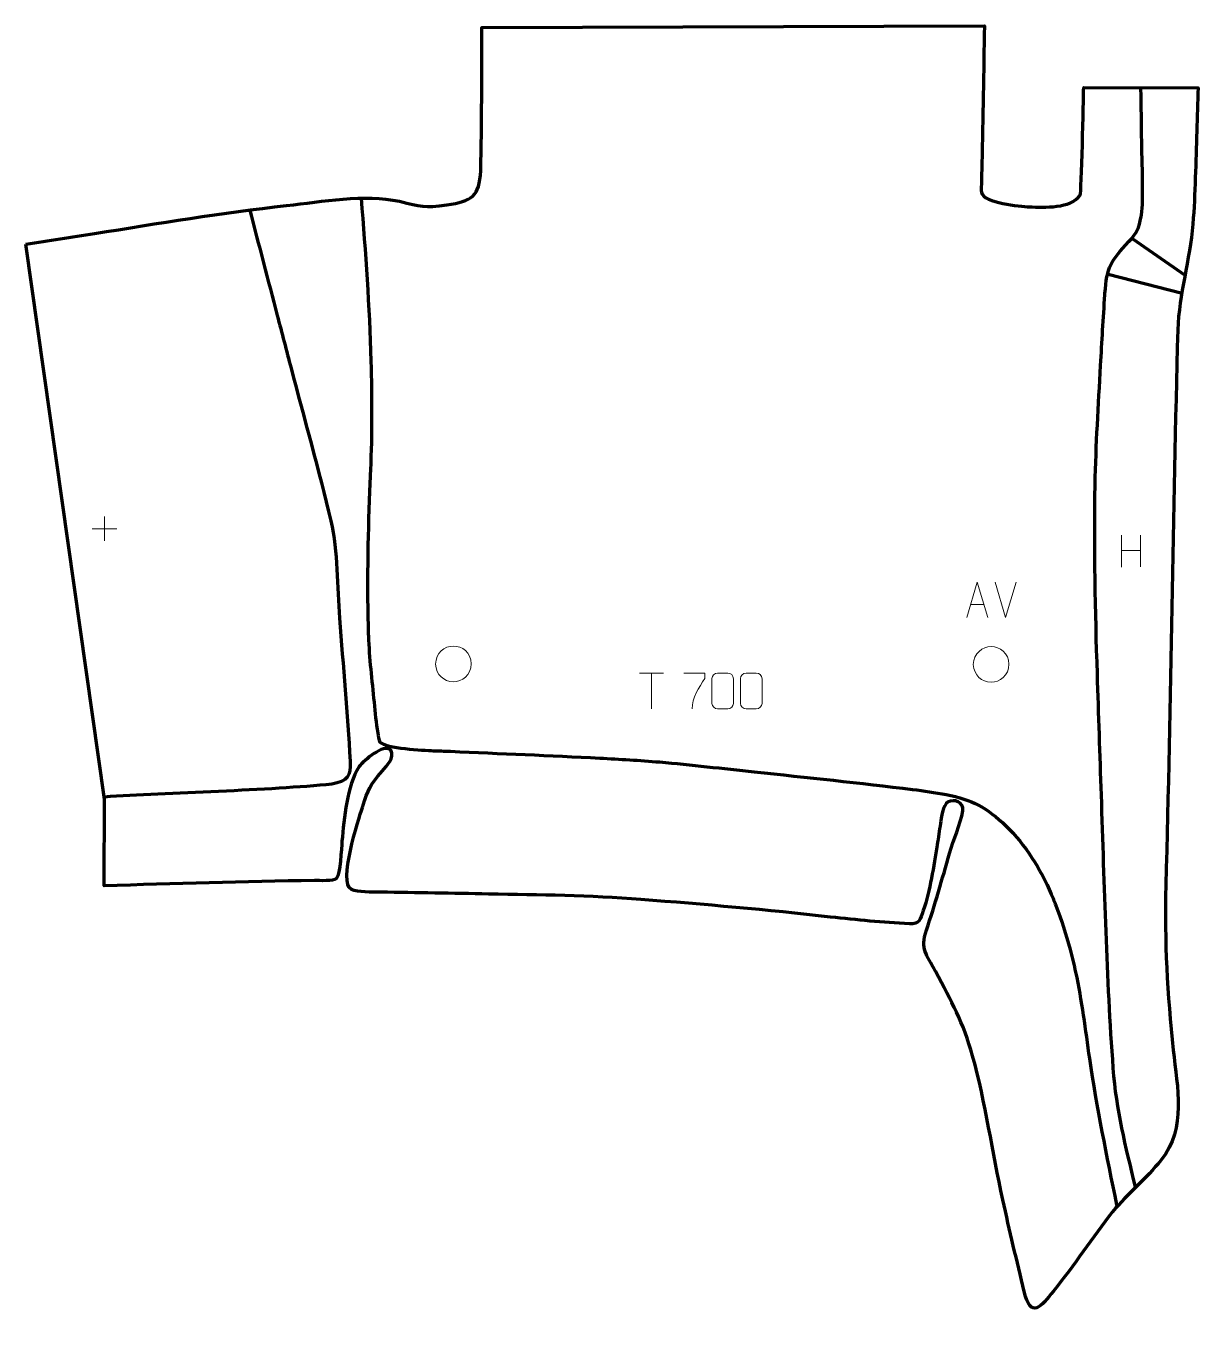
# Model space of a CAD drawing. Header units: millimetres. Extents: x 957 to 1779, y -31 to 877.
import ezdxf

# ---------------------------------------------------------------- set-up
doc = ezdxf.new("R2010")
doc.units = ezdxf.units.MM
doc.header["$MEASUREMENT"] = 0
doc.layers.add('layer 2', color=7, linetype='Continuous')
doc.layers.add('layer 3', color=7, linetype='Continuous')

msp = doc.modelspace()

# ---------------------------------------------------------------- linework, layer by layer
at = {"layer": 'layer 2', "color": 142, "lineweight": 158}
for points, knots in [([(1735.4531, 62.5935), (1728.5155, 91.4465), (1722.0923, 115.9628), (1719.9038, 145.8831), (1719.9038, 145.8831), (1715.221, 209.9097), (1713.7597, 273.532), (1711.5785, 337.644), (1711.5785, 337.644), (1710.6104, 365.952), (1709.6519, 394.2601), (1708.739, 422.5698), (1708.739, 422.5698), (1707.3157, 466.8601), (1706.3366, 511.1095), (1707.1515, 555.4243), (1707.1515, 555.4243), (1707.695, 583.3606), (1709.5106, 611.2623), (1711.0333, 639.1576), (1711.0333, 639.1576), (1711.9279, 655.6783), (1712.8878, 672.1912), (1714.0091, 688.6984), (1714.0091, 688.6984), (1714.0091, 688.6984), (1714.074, 689.6498), (1714.074, 689.6498), (1714.074, 689.6498), (1715.3649, 708.2578), (1718.2142, 712.6494), (1730.8088, 726.0141), (1730.8088, 726.0141), (1736.682, 732.2259), (1737.794, 735.2372), (1739.4557, 743.568), (1739.4557, 743.568), (1739.4557, 743.568), (1739.6327, 744.5952), (1739.6327, 744.5952), (1739.6327, 744.5952), (1740.6599, 751.2081), (1740.4971, 758.113), (1740.473, 764.7937), (1740.473, 764.7937), (1740.4474, 775.148), (1740.0301, 785.744), (1739.8713, 796.1464), (1739.8713, 796.1464), (1739.6829, 808.4919), (1739.4946, 820.8375), (1739.3062, 833.183), (1739.3062, 833.183), (1739.3062, 833.183), (1739.2917, 834.1327), (1739.2917, 834.1327)], [0, 0, 0, 0, 0.06666667, 0.06666667, 0.06666667, 0.06666667, 0.13333333, 0.13333333, 0.13333333, 0.13333333, 0.2, 0.2, 0.2, 0.2, 0.26666667, 0.26666667, 0.26666667, 0.26666667, 0.33333333, 0.33333333, 0.33333333, 0.33333333, 0.4, 0.4, 0.4, 0.4, 0.46666667, 0.46666667, 0.46666667, 0.46666667, 0.53333333, 0.53333333, 0.53333333, 0.53333333, 0.6, 0.6, 0.6, 0.6, 0.66666667, 0.66666667, 0.66666667, 0.66666667, 0.73333333, 0.73333333, 0.73333333, 0.73333333, 0.8, 0.8, 0.8, 0.8, 0.86666667, 0.86666667, 0.86666667, 0.86666667, 1, 1, 1, 1]), ([(1192.2004, 756.5066), (1195.2537, 718.3953), (1197.9992, 680.4219), (1199.0455, 642.1891), (1199.0455, 642.1891), (1199.7315, 616.718), (1199.8387, 591.3312), (1198.7351, 565.8685), (1198.7351, 565.8685), (1198.7351, 565.8685), (1198.693, 564.9124), (1198.693, 564.9124), (1198.693, 564.9124), (1198.4685, 560.13), (1198.2526, 555.3502), (1198.0742, 550.5658), (1198.0742, 550.5658), (1196.8769, 517.0889), (1196.1643, 483.6928), (1197.2309, 450.1992), (1197.2309, 450.1992), (1197.2309, 450.1992), (1197.262, 449.2417), (1197.262, 449.2417), (1197.262, 449.2417), (1197.8048, 433.7003), (1199.7654, 418.1888), (1201.2402, 402.7132), (1201.2402, 402.7132), (1201.9208, 395.4543), (1202.7346, 388.2853), (1203.8204, 381.0741), (1203.8204, 381.0741), (1204.0501, 379.638), (1204.5963, 375.8917), (1205.4112, 374.7165), (1205.4112, 374.7165), (1209.436, 370.2768), (1235.9292, 369.0102), (1242.7897, 368.7214), (1242.7897, 368.7214), (1242.7897, 368.7214), (1243.368, 368.6997), (1243.368, 368.6997), (1243.368, 368.6997), (1246.8764, 368.5737), (1250.3839, 368.463), (1253.892, 368.3227), (1253.892, 368.3227), (1253.892, 368.3227), (1254.8251, 368.282), (1254.8251, 368.282), (1254.8251, 368.282), (1289.7716, 366.7204), (1324.7235, 365.3353), (1359.6591, 363.5297), (1359.6591, 363.5297), (1373.6348, 362.8038), (1387.5843, 361.9274), (1401.5334, 360.7921), (1401.5334, 360.7921), (1423.7127, 358.9635), (1445.811, 356.1689), (1467.9438, 353.8535), (1467.9438, 353.8535), (1505.0243, 350.0169), (1542.0902, 346.1509), (1579.0831, 341.5262), (1579.0831, 341.5262), (1587.0104, 340.5318), (1594.8334, 339.3932), (1602.6893, 337.9259), (1602.6893, 337.9259), (1620.8939, 334.4438), (1631.1931, 328.7157), (1644.5831, 315.9605), (1644.5831, 315.9605), (1658.1793, 302.7532), (1668.9764, 285.4978), (1676.3857, 268.1134), (1676.3857, 268.1134), (1677.4879, 265.4768), (1678.5383, 262.8244), (1679.5777, 260.1626), (1679.5777, 260.1626), (1683.4861, 249.9922), (1686.6793, 239.695), (1689.5679, 229.1955), (1689.5679, 229.1955), (1689.5679, 229.1955), (1689.8219, 228.2635), (1689.8219, 228.2635), (1689.8219, 228.2635), (1691.1659, 223.2872), (1692.3539, 218.3241), (1693.4398, 213.2854), (1693.4398, 213.2854), (1697.7004, 193.3208), (1700.2204, 172.8976), (1703.1759, 152.7022), (1703.1759, 152.7022), (1708.2362, 118.2109), (1715.1625, 84.1379), (1722.2417, 50.019), (1722.2417, 50.019), (1722.2417, 50.019), (1722.4363, 49.0818), (1722.4363, 49.0818)], [0, 0, 0, 0, 0.03571429, 0.03571429, 0.03571429, 0.03571429, 0.07142857, 0.07142857, 0.07142857, 0.07142857, 0.10714286, 0.10714286, 0.10714286, 0.10714286, 0.14285714, 0.14285714, 0.14285714, 0.14285714, 0.17857143, 0.17857143, 0.17857143, 0.17857143, 0.21428571, 0.21428571, 0.21428571, 0.21428571, 0.25, 0.25, 0.25, 0.25, 0.28571429, 0.28571429, 0.28571429, 0.28571429, 0.32142857, 0.32142857, 0.32142857, 0.32142857, 0.35714286, 0.35714286, 0.35714286, 0.35714286, 0.39285714, 0.39285714, 0.39285714, 0.39285714, 0.42857143, 0.42857143, 0.42857143, 0.42857143, 0.46428571, 0.46428571, 0.46428571, 0.46428571, 0.5, 0.5, 0.5, 0.5, 0.53571429, 0.53571429, 0.53571429, 0.53571429, 0.57142857, 0.57142857, 0.57142857, 0.57142857, 0.60714286, 0.60714286, 0.60714286, 0.60714286, 0.64285714, 0.64285714, 0.64285714, 0.64285714, 0.67857143, 0.67857143, 0.67857143, 0.67857143, 0.71428571, 0.71428571, 0.71428571, 0.71428571, 0.75, 0.75, 0.75, 0.75, 0.78571429, 0.78571429, 0.78571429, 0.78571429, 0.82142857, 0.82142857, 0.82142857, 0.82142857, 0.85714286, 0.85714286, 0.85714286, 0.85714286, 0.89285714, 0.89285714, 0.89285714, 0.89285714, 0.92857143, 0.92857143, 0.92857143, 0.92857143, 1, 1, 1, 1]), ([(1114.0032, 748.1818), (1120.4468, 723.5192), (1126.8904, 698.8565), (1133.3341, 674.1939), (1133.3341, 674.1939), (1136.5559, 661.8626), (1139.7777, 649.5313), (1142.9995, 637.1998), (1142.9995, 637.1998), (1152.3467, 601.5217), (1162.462, 565.8064), (1171.0091, 529.9503), (1171.0091, 529.9503), (1175.8829, 508.5497), (1175.3554, 483.789), (1176.9982, 461.6786), (1176.9982, 461.6786), (1179.5018, 428.3238), (1182.7295, 394.7832), (1184.4415, 361.4011), (1184.4415, 361.4011), (1184.8886, 350.7648), (1182.7256, 347.2611), (1171.625, 345.2589), (1171.625, 345.2589), (1128.0096, 340.8131), (1056.6852, 339.0195), (1011.928, 336.2056)], [0, 0, 0, 0, 0.125, 0.125, 0.125, 0.125, 0.25, 0.25, 0.25, 0.25, 0.375, 0.375, 0.375, 0.375, 0.5, 0.5, 0.5, 0.5, 0.625, 0.625, 0.625, 0.625, 0.75, 0.75, 0.75, 0.75, 1, 1, 1, 1])]:
    msp.add_open_spline(points, degree=3, knots=knots, dxfattribs=at)
for points in [[(1733.0417, 728.223), (1733.0417, 728.223), (1770.5026, 702.1729), (1770.5026, 702.1729)], [(1716.2354, 703.2569), (1716.2354, 703.2569), (1768.2005, 689.7734), (1768.2005, 689.7734)]]:
    msp.add_open_spline(points, degree=3, dxfattribs=at)
at = {"layer": 'layer 2', "color": 142, "lineweight": 9}
for points in [[(1012.1053, 533.138), (1012.1053, 533.138), (1012.1053, 515.9322), (1012.1053, 515.9322)], [(1020.7082, 524.5351), (1020.7082, 524.5351), (1003.5024, 524.5351), (1003.5024, 524.5351)], [(1725.7528, 519.9314), (1725.7528, 519.9314), (1725.7528, 497.5122), (1725.7528, 497.5122)], [(1738.909, 519.9314), (1738.909, 519.9314), (1738.909, 497.6703), (1738.909, 497.6703)], [(1738.8915, 509.2562), (1738.8915, 509.2562), (1725.7528, 509.2562), (1725.7528, 509.2562)], [(1644.3934, 462.1659), (1644.3934, 462.1659), (1637.0716, 487.1195), (1637.0716, 487.1195)], [(1651.7153, 487.1195), (1651.7153, 487.1195), (1644.3935, 462.1659), (1644.3935, 462.1659)], [(1619.7565, 471.4226), (1619.7565, 471.4226), (1629.2522, 471.4226), (1629.2522, 471.4226)], [(1387.4046, 423.0894), (1387.4046, 423.0894), (1404.3918, 423.0894), (1404.3918, 423.0894)], [(1395.8984, 398.1594), (1395.8984, 398.1594), (1395.8984, 423.1129), (1395.8984, 423.1129)]]:
    msp.add_open_spline(points, degree=3, dxfattribs=at)
for points, knots in [([(1617.0339, 462.1732), (1617.0339, 462.1732), (1624.4049, 487.1267), (1624.4049, 487.1267), (1624.4049, 487.1267), (1624.4049, 487.1267), (1631.9748, 462.1732), (1631.9748, 462.1732)], [0, 0, 0, 0, 0.33333333, 0.33333333, 0.33333333, 0.33333333, 1, 1, 1, 1]), ([(1269.4095, 429.7486), (1269.3253, 437.6538), (1263.0468, 442.2324), (1256.9095, 442.1169), (1256.9095, 442.1169), (1250.7722, 442.2324), (1244.4937, 437.395), (1244.4095, 429.4898), (1244.4095, 429.4898), (1244.8503, 421.9549), (1250.1382, 417.1565), (1256.9095, 417.1215), (1256.9095, 417.1215), (1263.0468, 417.006), (1269.3253, 421.8434), (1269.4095, 429.7486)], [0, 0, 0, 0, 0.2, 0.2, 0.2, 0.2, 0.4, 0.4, 0.4, 0.4, 0.6, 0.6, 0.6, 0.6, 1, 1, 1, 1]), ([(1646.7056, 429.3955), (1646.6214, 437.3007), (1640.3429, 441.8793), (1634.2056, 441.7638), (1634.2056, 441.7638), (1628.0683, 441.8793), (1621.7898, 437.0419), (1621.7056, 429.1367), (1621.7056, 429.1367), (1622.1464, 421.6018), (1627.4343, 416.8034), (1634.2056, 416.7684), (1634.2056, 416.7684), (1640.3429, 416.6529), (1646.6214, 421.4903), (1646.7056, 429.3955)], [0, 0, 0, 0, 0.2, 0.2, 0.2, 0.2, 0.4, 0.4, 0.4, 0.4, 0.6, 0.6, 0.6, 0.6, 1, 1, 1, 1]), ([(1418.4902, 423.1154), (1418.4902, 423.1154), (1433.3063, 423.1154), (1433.3063, 423.1154), (1433.3063, 423.1154), (1433.306, 421.8658), (1433.306, 420.6162), (1433.3063, 419.3664), (1433.3063, 419.3664), (1429.3119, 413.3693), (1424.3967, 405.5357), (1424.3967, 398.1569)], [0, 0, 0, 0, 0.25, 0.25, 0.25, 0.25, 0.5, 0.5, 0.5, 0.5, 1, 1, 1, 1]), ([(1442.3175, 423.1354), (1444.6836, 423.1354), (1447.0501, 423.1354), (1449.4166, 423.1354), (1449.4166, 423.1354), (1451.3971, 423.171), (1453.4231, 421.6767), (1453.4502, 419.2346), (1453.4502, 419.2346), (1453.4498, 413.4772), (1453.4498, 407.7194), (1453.4502, 401.9612), (1453.4502, 401.9612), (1453.3081, 399.6336), (1451.6017, 398.1513), (1449.4166, 398.1405), (1449.4166, 398.1405), (1447.0442, 398.1409), (1444.6718, 398.1409), (1442.2998, 398.1405), (1442.2998, 398.1405), (1440.3413, 398.0349), (1438.3349, 399.9228), (1438.3463, 401.9438), (1438.3463, 401.9438), (1438.3467, 407.7244), (1438.3467, 413.5047), (1438.3463, 419.2845), (1438.3463, 419.2845), (1438.3506, 421.4265), (1440.1277, 423.149), (1442.3175, 423.1354)], [0, 0, 0, 0, 0.11111111, 0.11111111, 0.11111111, 0.11111111, 0.22222222, 0.22222222, 0.22222222, 0.22222222, 0.33333333, 0.33333333, 0.33333333, 0.33333333, 0.44444444, 0.44444444, 0.44444444, 0.44444444, 0.55555556, 0.55555556, 0.55555556, 0.55555556, 0.66666667, 0.66666667, 0.66666667, 0.66666667, 0.77777778, 0.77777778, 0.77777778, 0.77777778, 1, 1, 1, 1]), ([(1462.3175, 423.1354), (1464.6836, 423.1354), (1467.0501, 423.1354), (1469.4166, 423.1354), (1469.4166, 423.1354), (1471.3971, 423.171), (1473.4231, 421.6767), (1473.4502, 419.2346), (1473.4502, 419.2346), (1473.4498, 413.4772), (1473.4498, 407.7194), (1473.4502, 401.9612), (1473.4502, 401.9612), (1473.3081, 399.6336), (1471.6017, 398.1513), (1469.4166, 398.1405), (1469.4166, 398.1405), (1467.0442, 398.1409), (1464.6718, 398.1409), (1462.2998, 398.1405), (1462.2998, 398.1405), (1460.3413, 398.0349), (1458.3349, 399.9228), (1458.3463, 401.9438), (1458.3463, 401.9438), (1458.3467, 407.7244), (1458.3467, 413.5047), (1458.3463, 419.2845), (1458.3463, 419.2845), (1458.3506, 421.4265), (1460.1277, 423.149), (1462.3175, 423.1354)], [0, 0, 0, 0, 0.11111111, 0.11111111, 0.11111111, 0.11111111, 0.22222222, 0.22222222, 0.22222222, 0.22222222, 0.33333333, 0.33333333, 0.33333333, 0.33333333, 0.44444444, 0.44444444, 0.44444444, 0.44444444, 0.55555556, 0.55555556, 0.55555556, 0.55555556, 0.66666667, 0.66666667, 0.66666667, 0.66666667, 0.77777778, 0.77777778, 0.77777778, 0.77777778, 1, 1, 1, 1])]:
    msp.add_open_spline(points, degree=3, knots=knots, dxfattribs=at)
at = {"layer": 'layer 3', "color": 242, "lineweight": 158}
msp.add_open_spline([(956.9753, 724.2616), (956.9753, 724.2616), (1012.1483, 334.6494), (1012.1483, 334.6494), (1012.1483, 334.6494), (1012.1483, 334.6494), (1011.84, 273.992), (1011.84, 273.992), (1011.84, 273.992), (1060.9735, 275.1881), (1110.2352, 276.8655), (1159.3618, 277.5838), (1159.3618, 277.5838), (1162.7632, 277.6335), (1172.6509, 276.8394), (1174.8488, 279.1082), (1174.8488, 279.1082), (1177.6414, 281.9911), (1178.2759, 300.0158), (1178.7536, 305.3218), (1178.7536, 305.3218), (1180.1871, 321.2463), (1182.2659, 343.9044), (1190.7479, 357.5913), (1190.7479, 357.5913), (1194.1919, 361.5621), (1207.6979, 374.135), (1213.1184, 369.1067), (1213.1184, 369.1067), (1215.7958, 363.7678), (1210.1592, 358.2191), (1206.9666, 354.4365), (1206.9666, 354.4365), (1197.8633, 343.6509), (1197.5014, 342.5423), (1193.069, 328.8418), (1193.069, 328.8418), (1190.2805, 320.1215), (1176.0044, 276.1386), (1185.3685, 271.3376), (1185.3685, 271.3376), (1189.5437, 269.197), (1200.3404, 269.4813), (1205.3019, 269.4742), (1205.3019, 269.4742), (1205.3019, 269.4742), (1205.9836, 269.4704), (1205.9836, 269.4704), (1205.9836, 269.4704), (1231.181, 268.9679), (1256.4088, 268.6076), (1281.6151, 268.119), (1281.6151, 268.119), (1317.6581, 267.4619), (1352.5092, 267.1402), (1388.5344, 264.3196), (1388.5344, 264.3196), (1433.1411, 260.8276), (1476.9652, 257.0339), (1521.4429, 251.9815), (1521.4429, 251.9815), (1539.8483, 250.0463), (1558.381, 248.0666), (1576.8708, 247.229), (1576.8708, 247.229), (1584.0934, 246.9018), (1584.4899, 250.0826), (1586.607, 256.479), (1586.607, 256.479), (1591.2964, 270.648), (1593.9552, 287.715), (1596.3403, 302.5231), (1596.3403, 302.5231), (1597.1542, 307.5788), (1597.8911, 312.6436), (1598.6068, 317.714), (1598.6068, 317.714), (1599.14, 321.5394), (1600.2705, 330.7421), (1603.9541, 332.7469), (1603.9541, 332.7469), (1608.1954, 335.0552), (1614.9077, 332.72), (1614.3608, 326.5315), (1614.3608, 326.5315), (1612.6389, 316.7898), (1607.828, 306.4422), (1605.0077, 296.6584), (1605.0077, 296.6584), (1599.7846, 278.4355), (1594.915, 260.8287), (1588.8065, 242.8333), (1588.8065, 242.8333), (1584.3755, 229.1542), (1588.841, 225.7396), (1595.1145, 213.8996), (1595.1145, 213.8996), (1606.6879, 192.2365), (1614.3773, 178.5842), (1621.2354, 154.4704), (1621.2354, 154.4704), (1630.3157, 121.6172), (1634.9892, 86.9496), (1642.3962, 53.5133), (1642.3962, 53.5133), (1647.1565, 32.0584), (1652.2782, 10.5731), (1657.3909, -10.8051), (1657.3909, -10.8051), (1662.2031, -30.9271), (1669.1243, -21.3649), (1677.937, -10.5464), (1677.937, -10.5464), (1692.6304, 7.5535), (1705.1467, 27.0091), (1719.4614, 45.1785), (1719.4614, 45.1785), (1730.1231, 57.8224), (1743.0872, 68.696), (1753.3559, 81.1918), (1753.3559, 81.1918), (1771.4651, 104.7573), (1764.7713, 131.529), (1761.9749, 158.623), (1761.9749, 158.623), (1757.944, 198.0193), (1755.639, 234.5649), (1756.7399, 274.2307), (1756.7399, 274.2307), (1760.2692, 404.1859), (1761.7218, 534.1852), (1765.1201, 664.1425), (1765.1201, 664.1425), (1765.9972, 689.144), (1773.6995, 713.2039), (1775.7322, 738.3927), (1775.7322, 738.3927), (1777.4233, 759.7312), (1777.7577, 782.0698), (1778.4421, 803.5452), (1778.4421, 803.5452), (1778.7652, 813.6821), (1779.0881, 823.8189), (1779.4112, 833.9557), (1779.4112, 833.9557), (1779.4112, 833.9557), (1699.1723, 834.3096), (1699.1723, 834.3096), (1699.1723, 834.3096), (1698.9421, 825.6796), (1697.6376, 760.4737), (1696.6801, 758.5633), (1696.6801, 758.5633), (1690.1905, 749.1358), (1671.3071, 749.9931), (1661.0152, 750.4279), (1661.0152, 750.4279), (1654.2595, 750.7461), (1629.1668, 752.9247), (1627.359, 760.6467), (1627.359, 760.6467), (1627.0887, 761.8018), (1627.7109, 778.0374), (1627.767, 780.7957), (1627.767, 780.7957), (1628.4222, 813.0097), (1628.9101, 845.2269), (1629.4972, 877.4421), (1629.4972, 877.4421), (1629.4972, 877.4421), (1276.9585, 876.3804), (1276.9585, 876.3804), (1276.9585, 876.3804), (1276.6805, 842.967), (1277.0212, 809.162), (1276.0742, 775.8034), (1276.0742, 775.8034), (1275.0458, 757.5318), (1270.0361, 754.5647), (1252.2689, 751.7925), (1252.2689, 751.7925), (1236.5693, 749.4609), (1234.0712, 750.716), (1219.0777, 754.3066), (1219.0777, 754.3066), (1194.4421, 759.6564), (1164.9182, 754.0727), (1139.8813, 751.3551), (1139.8813, 751.3551), (1094.6928, 746.3742), (1049.9078, 738.7706), (1005.0086, 731.7581), (1005.0086, 731.7581), (988.9975, 729.2593), (972.9864, 726.7605), (956.9753, 724.2616)], degree=3, knots=[0, 0, 0, 0, 0.02, 0.02, 0.02, 0.02, 0.04, 0.04, 0.04, 0.04, 0.06, 0.06, 0.06, 0.06, 0.08, 0.08, 0.08, 0.08, 0.1, 0.1, 0.1, 0.1, 0.12, 0.12, 0.12, 0.12, 0.14, 0.14, 0.14, 0.14, 0.16, 0.16, 0.16, 0.16, 0.18, 0.18, 0.18, 0.18, 0.2, 0.2, 0.2, 0.2, 0.22, 0.22, 0.22, 0.22, 0.24, 0.24, 0.24, 0.24, 0.26, 0.26, 0.26, 0.26, 0.28, 0.28, 0.28, 0.28, 0.3, 0.3, 0.3, 0.3, 0.32, 0.32, 0.32, 0.32, 0.34, 0.34, 0.34, 0.34, 0.36, 0.36, 0.36, 0.36, 0.38, 0.38, 0.38, 0.38, 0.4, 0.4, 0.4, 0.4, 0.42, 0.42, 0.42, 0.42, 0.44, 0.44, 0.44, 0.44, 0.46, 0.46, 0.46, 0.46, 0.48, 0.48, 0.48, 0.48, 0.5, 0.5, 0.5, 0.5, 0.52, 0.52, 0.52, 0.52, 0.54, 0.54, 0.54, 0.54, 0.56, 0.56, 0.56, 0.56, 0.58, 0.58, 0.58, 0.58, 0.6, 0.6, 0.6, 0.6, 0.62, 0.62, 0.62, 0.62, 0.64, 0.64, 0.64, 0.64, 0.66, 0.66, 0.66, 0.66, 0.68, 0.68, 0.68, 0.68, 0.7, 0.7, 0.7, 0.7, 0.72, 0.72, 0.72, 0.72, 0.74, 0.74, 0.74, 0.74, 0.76, 0.76, 0.76, 0.76, 0.78, 0.78, 0.78, 0.78, 0.8, 0.8, 0.8, 0.8, 0.82, 0.82, 0.82, 0.82, 0.84, 0.84, 0.84, 0.84, 0.86, 0.86, 0.86, 0.86, 0.88, 0.88, 0.88, 0.88, 0.9, 0.9, 0.9, 0.9, 0.92, 0.92, 0.92, 0.92, 0.94, 0.94, 0.94, 0.94, 0.96, 0.96, 0.96, 0.96, 1, 1, 1, 1], dxfattribs=at)

doc.saveas('drawing.dxf')
